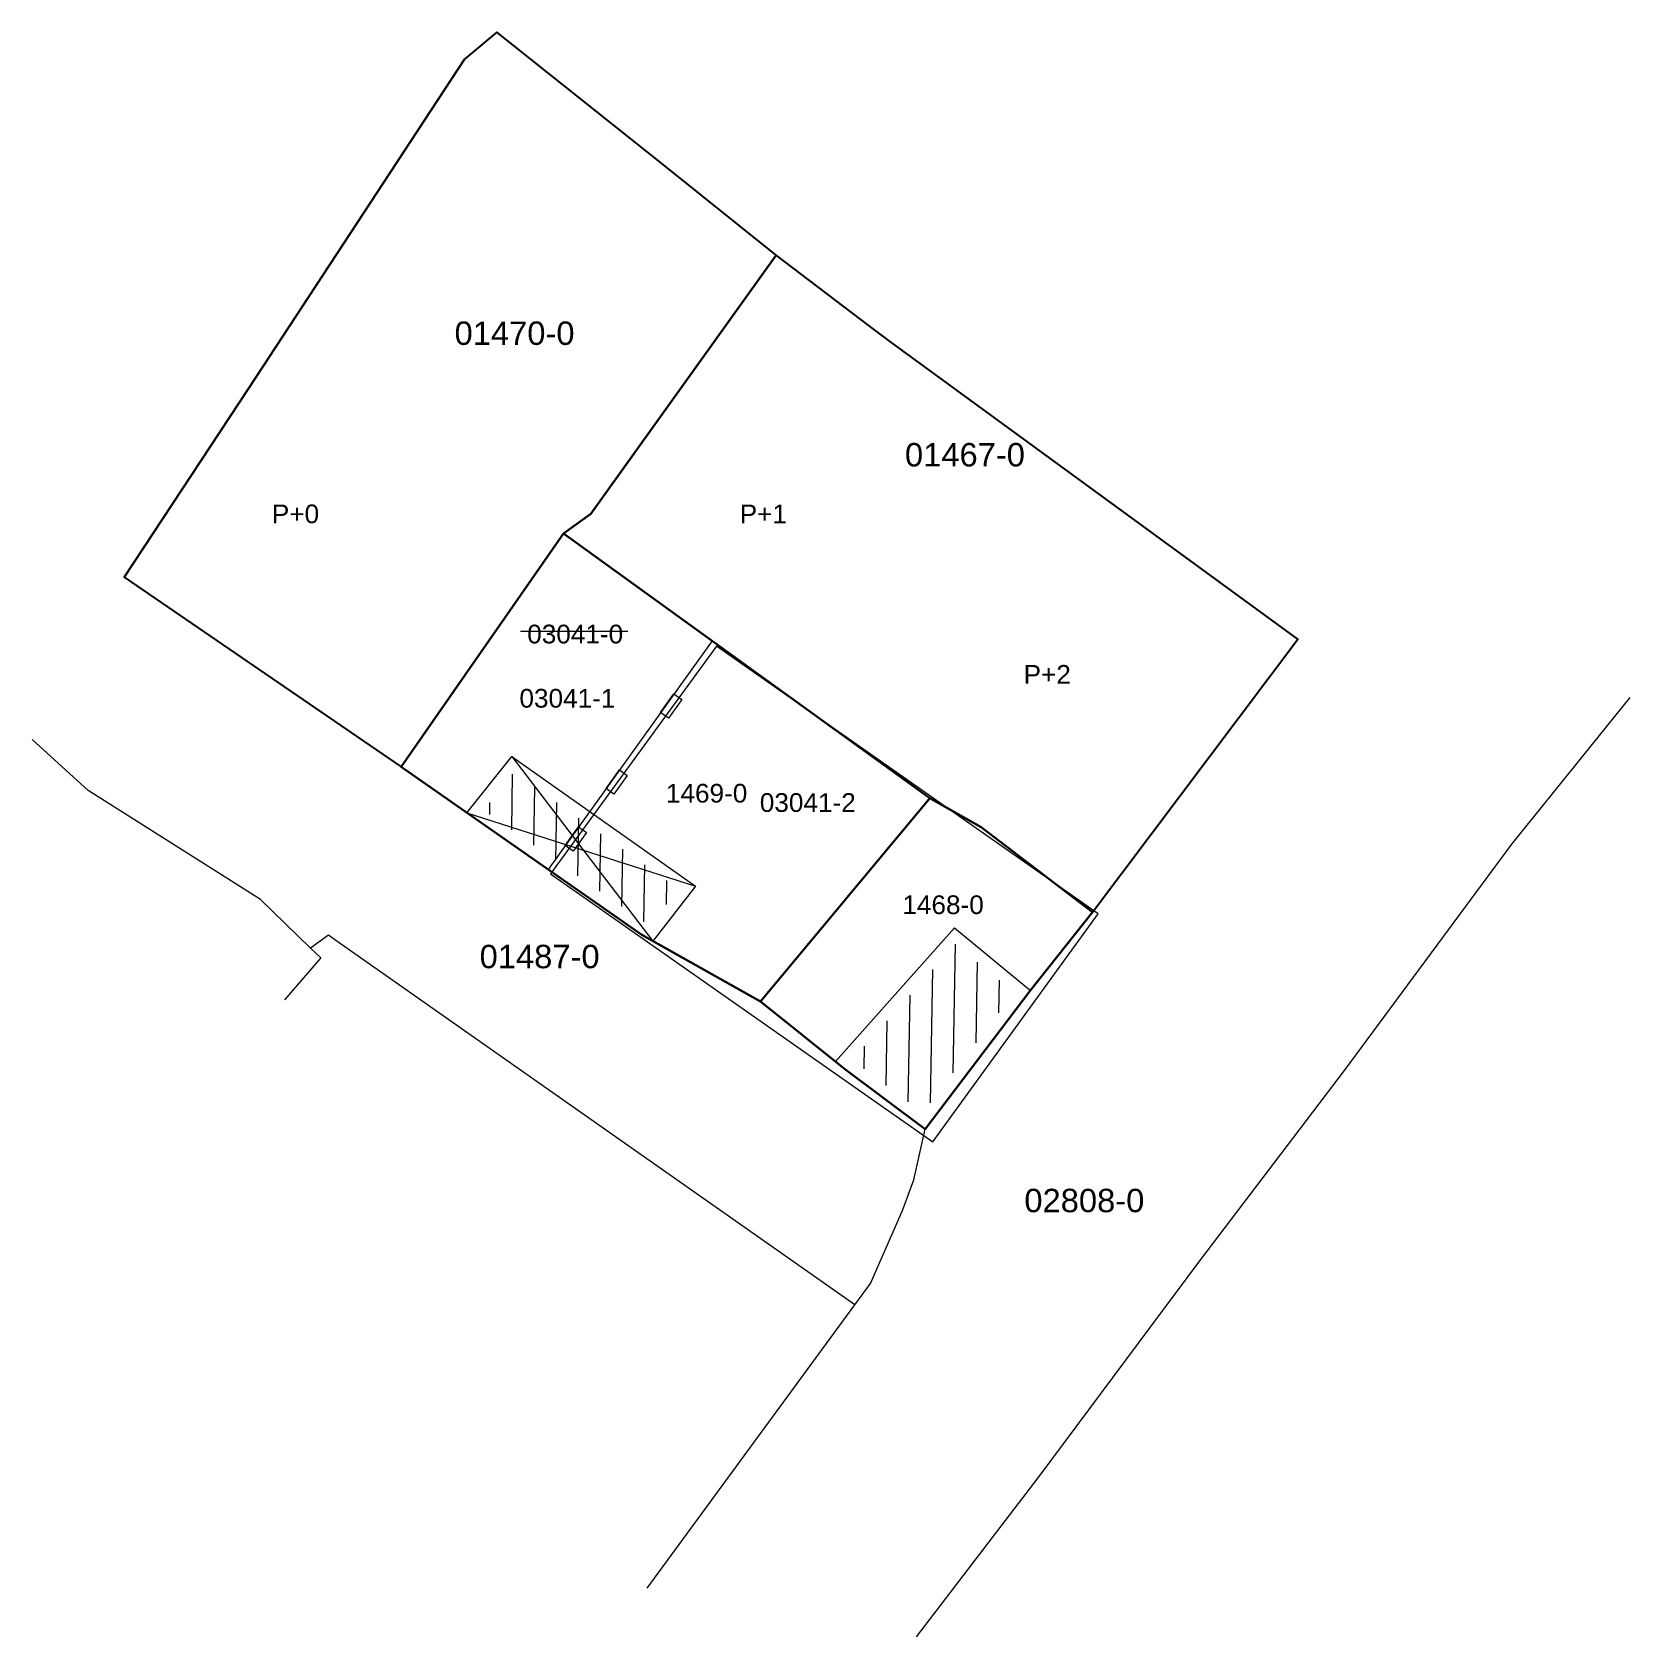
# Model space of a CAD drawing. Header units: metres. Extents: x 7512773.4 to 7512841.7, y 4692418 to 4692486.6.
import ezdxf
from ezdxf.enums import TextEntityAlignment as Align

# ---------------------------------------------------------------- set-up
doc = ezdxf.new("R2010")
doc.units = ezdxf.units.M
for name, color, linetype, lineweight in [('etazha', 7, 'Continuous', 0), ('kati 0', 8, 'Continuous', 0), ('muri', 32, 'Continuous', 0), ('ndarje', 1, 'Continuous', 0), ('Nr Parceles Baze', 7, 'Continuous', 0), ('Nr Parceles fqinje', 252, 'Continuous', 0), ('Nr-Ri', 1, 'Continuous', 0), ('objekt', 32, 'Continuous', 0), ('parcelat fqinje', 252, 'Continuous', 0)]:
    doc.layers.add(name, color=color, linetype=linetype, lineweight=lineweight)
for name, color, linetype in [('FERIZAJ_A10_PAR_PARCEL_TXT', 5, 'Continuous'), ('FERIZAJ_PAR_PARCELGEOM_ILI', 7, 'Continuous'), ('PARCELA', 7, 'Continuous')]:
    doc.layers.add(name, color=color, linetype=linetype)
doc.styles.get("Standard").update_dxf_attribs({"font": 'arial.ttf'})
pattern_1 = [(89, (-66.0848, -8.5918), (-0.95235492964, 0.01662341713), [])]

msp = doc.modelspace()

# ---------------------------------------------------------------- hatches: boundary and pattern name
at = {"layer": 'objekt'}
h = msp.add_hatch(dxfattribs=at)
h.set_pattern_fill('ANSI31', color=256, scale=0.3, angle=44)
h.set_pattern_definition(pattern_1)
h.paths.add_polyline_path([(7512793.992, 4692454.964), (7512792.694, 4692453.346), (7512799.721, 4692448.443), (7512799.792, 4692448.404), (7512801.025, 4692449.993)])
h = msp.add_hatch(dxfattribs=at)
h.set_pattern_fill('ANSI31', color=256, scale=0.3, angle=44)
h.set_pattern_definition(pattern_1)
h.paths.add_polyline_path([(7512815.368, 4692445.564), (7512812.854, 4692447.635), (7512808.441, 4692442.672), (7512811.457, 4692440.417)])

# ---------------------------------------------------------------- linework, layer by layer
at = {"layer": 'FERIZAJ_PAR_PARCELGEOM_ILI', "color": 5, "linetype": 'Continuous'}
for points in [[(7512811.756, 4692453.868), (7512796.096, 4692465.178), (7512789.166, 4692455.199), (7512799.455, 4692448.019), (7512804.525, 4692445.179), (7512811.756, 4692453.868)], [(7512816.075, 4692445.668), (7512818.706, 4692448.998), (7512813.946, 4692452.628), (7512811.756, 4692453.868), (7512804.525, 4692445.179), (7512808.105, 4692442.299), (7512811.555, 4692439.719), (7512816.075, 4692445.668)]]:
    msp.add_lwpolyline(points, close=True, dxfattribs=at)
at = {"layer": 'kati 0', "flags": 128}
msp.add_lwpolyline([(7512802.638, 4692460.362), (7512795.552, 4692450.632), (7512811.879, 4692439.174), (7512818.948, 4692448.916)], close=True, dxfattribs=at)
at = {"layer": 'muri'}
for points in [[(7512800.252, 4692457.532), (7512800.822, 4692458.327), (7512801.157, 4692458.086), (7512800.587, 4692457.291)], [(7512797.922, 4692454.282), (7512798.492, 4692455.077), (7512798.827, 4692454.836), (7512798.258, 4692454.041)], [(7512796.173, 4692451.842), (7512796.743, 4692452.637), (7512797.079, 4692452.396), (7512796.509, 4692451.601)]]:
    msp.add_lwpolyline(points, close=True, dxfattribs=at)
at = {"layer": 'ndarje', "flags": 128}
for points in [[(7512794.257, 4692461.005), (7512798.847, 4692461.005)], [(7512802.446, 4692460.592), (7512795.441, 4692450.82)]]:
    msp.add_lwpolyline(points, dxfattribs=at)
at = {"layer": 'objekt', "flags": 128}
for points in [[(7512791.97, 4692453.242), (7512793.896, 4692455.644), (7512801.741, 4692450.1), (7512799.923, 4692447.757)], [(7512807.718, 4692442.611), (7512812.801, 4692448.327), (7512816.057, 4692445.645)]]:
    msp.add_lwpolyline(points, dxfattribs=at)
at = {"layer": 'objekt', "color": 1, "flags": 128}
for points in [[(7512793.896, 4692455.644), (7512799.923, 4692447.757)], [(7512791.97, 4692453.242), (7512801.741, 4692450.1)]]:
    msp.add_lwpolyline(points, dxfattribs=at)
at = {"layer": 'PARCELA'}
msp.add_lwpolyline([(7512796.096, 4692465.178), (7512811.756, 4692453.868), (7512813.946, 4692452.628), (7512818.706, 4692448.998), (7512816.075, 4692445.668), (7512811.555, 4692439.719), (7512808.105, 4692442.299), (7512804.525, 4692445.179), (7512799.455, 4692448.019), (7512789.166, 4692455.199), (7512796.096, 4692465.178)], dxfattribs=at)
at = {"layer": 'parcelat fqinje', "lineweight": -3, "flags": 128}
for points in [[(7512805.187, 4692477.077), (7512800.367, 4692480.927), (7512793.247, 4692486.607), (7512791.867, 4692485.447), (7512782.646, 4692471.368), (7512777.336, 4692463.309), (7512789.166, 4692455.199), (7512796.096, 4692465.178), (7512797.266, 4692466.018)], [(7512810.076, 4692473.367), (7512809.166, 4692474.057), (7512805.187, 4692477.077), (7512797.266, 4692466.018), (7512796.096, 4692465.178), (7512811.756, 4692453.868), (7512813.946, 4692452.628), (7512818.706, 4692448.998), (7512827.476, 4692460.667)]]:
    msp.add_lwpolyline(points, close=True, dxfattribs=at)
at = {"layer": 'parcelat fqinje'}
for points in [[(7512841.665, 4692458.166), (7512836.606, 4692451.907)], [(7512775.786, 4692454.199), (7512773.396, 4692456.379)], [(7512783.156, 4692449.539), (7512775.786, 4692454.199)], [(7512836.606, 4692451.907), (7512829.458, 4692442.228)], [(7512785.295, 4692447.449), (7512783.156, 4692449.539)], [(7512786.055, 4692448.009), (7512785.295, 4692447.449)], [(7512786.375, 4692447.779), (7512786.055, 4692448.009)], [(7512808.545, 4692432.219), (7512786.375, 4692447.779)], [(7512785.725, 4692447.029), (7512784.185, 4692445.249)], [(7512785.295, 4692447.449), (7512785.735, 4692447.039)], [(7512785.735, 4692447.039), (7512785.725, 4692447.029)], [(7512829.458, 4692442.228), (7512823.275, 4692434.088)], [(7512811.075, 4692437.549), (7512811.555, 4692439.719)], [(7512810.585, 4692436.239), (7512811.075, 4692437.549)], [(7512809.225, 4692433.129), (7512810.585, 4692436.239)], [(7512823.275, 4692434.088), (7512816.415, 4692424.869)], [(7512808.545, 4692432.219), (7512809.225, 4692433.129)], [(7512799.674, 4692420.11), (7512808.545, 4692432.219)], [(7512816.415, 4692424.869), (7512811.174, 4692418.02)]]:
    msp.add_lwpolyline(points, dxfattribs=at)

# ---------------------------------------------------------------- texts
at = {"layer": 'etazha'}
for s, p in [('P+0', (7512783.641, 4692465.617)), ('P+1', (7512803.629, 4692465.617)), ('P+2', (7512815.759, 4692458.756))]:
    msp.add_text(s, height=0.8, dxfattribs=at).set_placement(p)
at = {"layer": 'FERIZAJ_A10_PAR_PARCEL_TXT'}
for s, p in [('1469-0', (7512802.216, 4692454.078)), ('1468-0', (7512812.319, 4692449.311))]:
    msp.add_text(s, height=0.8, dxfattribs=at).set_placement(p, align=Align.MIDDLE_CENTER)
at = {"layer": 'Nr Parceles Baze'}
msp.add_text('03041-0', height=0.8, dxfattribs=at).set_placement((7512794.551, 4692460.48))
at = {"layer": 'Nr Parceles fqinje'}
for s, p in [('01470-0', (7512791.446, 4692473.238)), ('01467-0', (7512810.69, 4692468.045)), ('01487-0', (7512792.517, 4692446.599)), ('02808-0', (7512815.792, 4692436.171))]:
    msp.add_text(s, height=1, dxfattribs=at).set_placement(p)
at = {"layer": 'Nr-Ri'}
for s, p in [('03041-1', (7512794.218, 4692457.736)), ('03041-2', (7512804.488, 4692453.279))]:
    msp.add_text(s, height=0.8, dxfattribs=at).set_placement(p)

doc.saveas('drawing.dxf')
